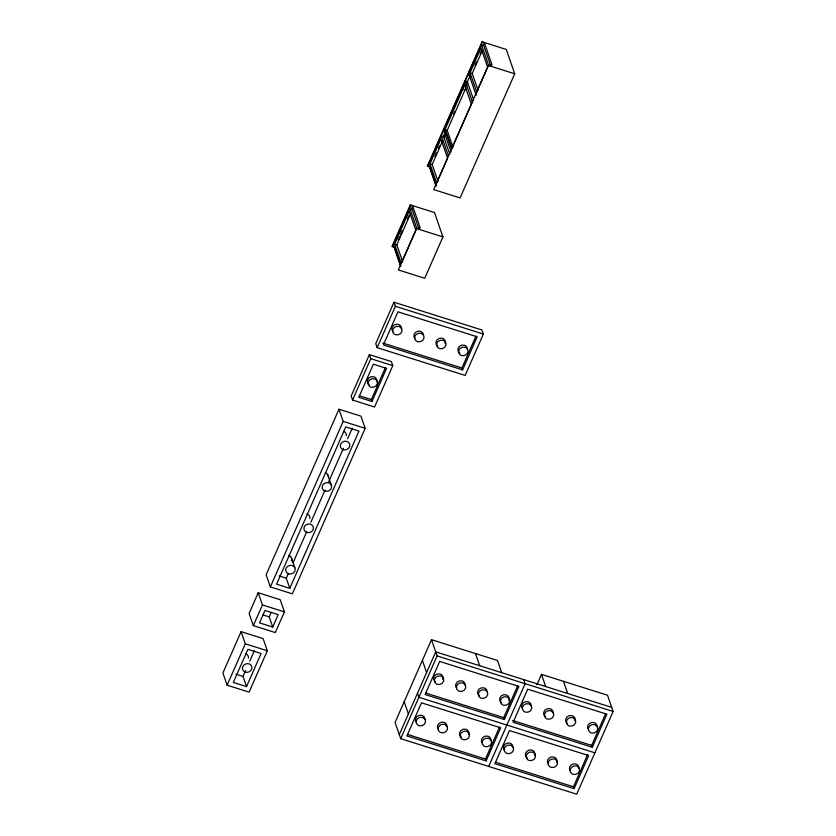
<?xml version="1.0" encoding="UTF-8"?>
<svg xmlns="http://www.w3.org/2000/svg" width="836" height="836" viewBox="0 0 836 836"><rect width="100%" height="100%" fill="white"/><g stroke="black" fill="none" stroke-linecap="round" stroke-linejoin="round"><path stroke-width="1.25" d="M410.298 204.904L412.681 206.105L420.236 227.925L416.537 228.562L398.323 269.944L424.73 278.273L442.934 236.891L434.501 212.543L410.298 204.904L392.094 246.286L394.467 247.487L400.768 265.67M436.12 185.32L429.829 167.137L427.447 165.936L482.079 41.8L506.271 49.439L514.704 73.787L460.082 197.923L433.685 189.594L488.308 65.459L492.007 64.821L484.452 43.002L482.079 41.8M392.272 246.787L410.476 205.416M427.624 166.448L482.247 42.312M418.909 228.813L411.939 208.686L409.745 207.986L393.359 245.23L400.737 266.538M449.799 154.336L443.655 136.613L441.46 135.913L428.711 164.88L436.089 186.188M451.116 152.058L443.728 130.75L465.359 81.604L467.554 82.304L466.007 85.815M490.68 65.699L483.72 45.583L481.515 44.883L468.766 73.85L476.144 95.158M394.613 244.175L409.18 211.069L415.858 230.349L401.29 263.455L394.613 244.175L396.818 244.875L402.659 261.741M429.976 163.825L440.896 139.006L447.573 158.286L436.653 183.105L429.976 163.825L432.17 164.525L438.012 181.391M451.67 148.975L444.992 129.695L464.68 84.948L466.885 85.648M469.121 74.864L480.961 47.965L487.628 67.246L475.799 94.144M411.113 209.658L412.681 206.105M443.185 136.77L445.243 132.098M473.698 100.027L467.376 81.792L470.302 75.146M483.396 45.384L484.452 43.002M398.114 240.11L399.65 236.619M400.674 234.289L402.21 230.799M407.331 219.157L408.867 215.667M434.992 156.311L436.517 152.831M438.555 148.202L439.579 145.882M453.655 113.895L454.68 111.554M475.047 65.271L476.583 61.801M480.146 53.692L481.672 50.212M396.818 244.875L410.34 214.131M432.17 164.525L442.578 140.876M444.01 137.626L445.369 134.523M453.039 147.251L447.197 130.385L465.913 87.843M478.077 90.361L472.235 73.484L482.111 51.027M452.13 147.941L471.358 104.228L464.68 84.948M241.102 631.64L222.888 673.022L227.11 685.196L249.107 692.135L267.321 650.763L263.1 638.579L241.102 631.64L245.314 643.814L227.11 685.196M258.209 592.766L249.107 613.457L253.318 625.631L275.316 632.57L284.428 611.889L280.206 599.705L258.209 592.766L262.42 604.94L253.318 625.631M338.977 409.222L266.141 574.74L270.362 586.914L292.36 593.853L365.196 428.335L360.974 416.161L338.977 409.222L343.188 421.396L270.362 586.914M369.387 354.631L351.172 396.003L352.583 400.068L374.58 407.007L392.784 365.625L391.384 361.57L369.387 354.631L370.787 358.686L352.583 400.068M393.975 302.224L375.761 343.606L377.172 347.661L465.161 375.427L483.375 334.055L481.964 329.99L393.975 302.224L395.376 306.289L377.172 347.661M246.526 686.617L261.093 653.512L247.895 649.342L233.328 682.448L246.526 686.617L243.015 676.47L245.617 670.556M249.776 661.098L254.457 650.46M272.745 627.052L278.2 614.638L265.002 610.468L259.536 622.883L272.745 627.052L269.223 616.895L271.209 612.391M289.779 588.325L358.968 431.083L345.77 426.924L276.58 584.165L289.779 588.325L286.267 578.178L288.357 573.412M293.081 562.691L306.707 531.727M310.898 522.197L325.058 490.032M328.726 481.693L343.397 448.336M347.598 438.806L352.311 428.084M371.999 401.479L386.566 368.373L373.368 364.214L358.801 397.319L371.999 401.479L371.341 399.587L385.396 367.662M462.59 369.899L477.157 336.803L397.957 311.807L383.39 344.913L462.59 369.899L461.932 368.007L475.977 336.093M501.704 672.677L497.493 660.503L431.491 639.676L395.073 722.429L400.695 738.669L576.694 794.2L613.112 711.446L607.49 695.207L541.488 674.38L536.931 684.726M399.294 734.614L435.702 651.85L611.701 707.381M400.695 738.669L437.113 655.915L431.491 639.676M486.113 760.906L500.68 727.801L421.48 702.815L406.913 735.92L486.113 760.906L485.455 759.015L499.51 727.09M504.327 719.524L518.895 686.429L439.694 661.433L425.127 694.538L504.327 719.524L503.669 717.633L517.714 685.719M488.694 766.434L525.112 683.681L523.702 679.616M574.113 788.672L588.68 755.566L509.479 730.58L494.912 763.686L574.113 788.672L573.454 786.78L587.499 754.856M592.316 747.29L606.884 714.195L527.694 689.198L513.126 722.304L592.316 747.29L591.669 745.398L605.713 713.484M488.308 65.459L514.704 73.787M472.235 73.484L470.031 72.795L476.708 92.075M467.376 81.792L465.004 80.59M462.747 89.347L464.952 90.037M444.992 129.695L447.197 130.385M443.728 130.75L445.933 131.44M427.447 165.936L429.871 166.698M416.537 228.562L442.934 236.891M395.376 306.289L483.375 334.055M382.731 343.021L461.932 368.007M370.787 358.686L392.784 365.625M359.344 395.804L371.341 399.587M343.188 421.396L365.196 428.335M279.067 575.91L286.267 578.178M437.113 655.915L613.112 711.446M262.42 604.94L284.428 611.889M263.225 615.003L269.223 616.895M425.712 693.034L503.669 717.633M512.468 720.413L591.669 745.398M594.898 752.818L418.909 697.287L417.498 693.232M245.314 643.814L267.321 650.763M235.815 674.192L243.015 676.47M407.498 734.416L485.455 759.015M495.497 762.181L573.454 786.78M481.515 44.883L488.893 66.19M465.359 81.604L472.737 102.922M446.288 132.454L451.659 147.972M441.46 135.913L448.43 156.039M409.745 207.986L416.715 228.113M563.485 681.319L567.707 693.504M541.488 674.38L545.709 686.555M475.485 653.553L479.707 665.738M422.389 660.367L426.6 672.541M327.764 474.848L331.275 484.995M404.175 701.738L408.396 713.923M291.346 557.602L294.857 567.748M556.588 762.495A4.817 4.305 -19.1 0 0 554.947 757.51L553.85 757.04A4.817 4.305 -19.1 0 0 548.437 764.177M446.884 726.662A4.817 4.305 -19.1 0 0 444.951 722.806L443.853 722.325A4.817 4.305 -19.1 0 0 438.44 729.473M553.087 713.045A4.817 4.305 -19.1 0 0 551.154 709.189L550.057 708.719A4.817 4.305 -19.1 0 0 545.542 716.577M574.792 721.113A4.817 4.305 -19.1 0 0 573.151 716.128L572.064 715.658A4.817 4.305 -19.1 0 0 567.55 723.527M442.798 679.459A4.817 4.305 -19.1 0 0 441.157 674.485L440.06 674.004A4.817 4.305 -19.1 0 0 433.999 680.222M435.546 681.873A4.817 4.305 -19.1 0 1 434.647 681.152M487.085 692.218A4.817 4.305 -19.1 0 0 485.152 688.362L484.065 687.892A4.817 4.305 -19.1 0 0 479.55 695.761M508.79 700.286A4.817 4.305 -19.1 0 0 507.159 695.301L506.062 694.831A4.817 4.305 -19.1 0 0 501.548 702.7M465.088 685.28A4.817 4.305 -19.1 0 0 463.154 681.424L462.068 680.953A4.817 4.305 -19.1 0 0 456.644 688.091M468.588 734.729A4.817 4.305 -19.1 0 0 466.948 729.744L465.851 729.274A4.817 4.305 -19.1 0 0 461.336 737.133M490.878 740.539A4.817 4.305 -19.1 0 0 488.945 736.683L487.858 736.213A4.817 4.305 -19.1 0 0 482.435 743.35M424.876 719.723A4.817 4.305 -19.1 0 0 422.943 715.856L421.856 715.386A4.817 4.305 -19.1 0 0 416.443 722.523M534.58 755.545A4.817 4.305 -19.1 0 0 532.95 750.571L531.853 750.091A4.817 4.305 -19.1 0 0 527.338 757.959M531.09 706.106A4.817 4.305 -19.1 0 0 529.157 702.25L528.059 701.77A4.817 4.305 -19.1 0 0 522.646 708.918M597.082 726.933A4.817 4.305 -19.1 0 0 595.148 723.077L594.062 722.597A4.817 4.305 -19.1 0 0 588.648 729.734M578.878 768.305A4.817 4.305 -19.1 0 0 576.944 764.449L575.847 763.979A4.817 4.305 -19.1 0 0 570.434 771.116M512.876 747.488A4.817 4.305 -19.1 0 0 510.942 743.622L509.855 743.152A4.817 4.305 -19.1 0 0 504.442 750.289M414.907 338.465A4.817 4.305 -19.1 0 1 420.33 331.328L421.417 331.798A4.817 4.305 -19.1 0 1 423.319 334.525M445.055 343.721A4.817 4.305 -19.1 0 0 443.414 338.737L442.328 338.266A4.817 4.305 -19.1 0 0 437.813 346.135M467.345 349.542A4.817 4.305 -19.1 0 0 465.422 345.686L464.325 345.205A4.817 4.305 -19.1 0 0 459.81 353.074M401.353 328.715A4.817 4.305 -19.1 0 0 399.42 324.859L398.333 324.378A4.817 4.305 -19.1 0 0 392.91 331.526M376.764 381.111A4.817 4.305 -19.1 0 0 374.831 377.255L373.744 376.785A4.817 4.305 -19.1 0 0 369.219 384.654M343.397 431.271A4.817 4.305 -19.1 0 1 346.292 435.681M325.183 472.653A4.817 4.305 -19.1 0 1 328.088 475.924M288.765 555.407A4.817 4.305 -19.1 0 1 291.346 560.935M306.979 514.025A4.817 4.305 -19.1 0 1 309.874 518.435M245.523 653.689A4.817 4.305 -19.1 0 1 248.417 658.099M466.122 347.713L465.025 347.233A4.817 4.305 -19.1 0 0 460.511 355.101L461.608 355.582A4.817 4.305 -19.1 0 0 466.122 347.713M444.125 340.764L443.028 340.294A4.817 4.305 -19.1 0 0 438.513 348.163L439.611 348.633A4.817 4.305 -19.1 0 0 444.125 340.764M422.117 333.825L421.03 333.355A4.817 4.305 -19.1 0 0 416.516 341.224L417.603 341.694A4.817 4.305 -19.1 0 0 422.117 333.825M400.12 326.886L399.033 326.416A4.817 4.305 -19.1 0 0 394.519 334.275L395.606 334.755A4.817 4.305 -19.1 0 0 400.12 326.886M375.531 379.283L374.444 378.812A4.817 4.305 -19.1 0 0 369.93 386.681L371.017 387.152A4.817 4.305 -19.1 0 0 375.531 379.283M595.859 725.105L594.762 724.624A4.817 4.305 -19.1 0 0 590.247 732.493L591.345 732.973A4.817 4.305 -19.1 0 0 595.859 725.105M573.851 718.155L572.764 717.685A4.817 4.305 -19.1 0 0 568.25 725.554L569.337 726.024A4.817 4.305 -19.1 0 0 573.851 718.155M551.854 711.217L550.767 710.746A4.817 4.305 -19.1 0 0 546.253 718.615L547.34 719.085A4.817 4.305 -19.1 0 0 551.854 711.217M529.857 704.278L528.77 703.808A4.817 4.305 -19.1 0 0 524.245 711.666L525.342 712.147A4.817 4.305 -19.1 0 0 529.857 704.278M507.86 697.339L506.762 696.858A4.817 4.305 -19.1 0 0 502.248 704.727L503.345 705.208A4.817 4.305 -19.1 0 0 507.86 697.339M485.862 690.39L484.765 689.919A4.817 4.305 -19.1 0 0 480.251 697.788L481.348 698.259A4.817 4.305 -19.1 0 0 485.862 690.39M463.855 683.451L462.768 682.981A4.817 4.305 -19.1 0 0 458.253 690.849L459.34 691.32A4.817 4.305 -19.1 0 0 463.855 683.451M441.857 676.512L440.771 676.042A4.817 4.305 -19.1 0 0 436.256 683.9L437.343 684.381A4.817 4.305 -19.1 0 0 441.857 676.512M577.645 766.476L576.558 766.006A4.817 4.305 -19.1 0 0 572.043 773.875L573.13 774.345A4.817 4.305 -19.1 0 0 577.645 766.476M555.647 759.537L554.55 759.067A4.817 4.305 -19.1 0 0 550.036 766.936L551.133 767.406A4.817 4.305 -19.1 0 0 555.647 759.537M533.65 752.599L532.553 752.118A4.817 4.305 -19.1 0 0 528.038 759.987L529.136 760.467A4.817 4.305 -19.1 0 0 533.65 752.599M511.653 745.66L510.556 745.179A4.817 4.305 -19.1 0 0 506.041 753.048L507.128 753.529A4.817 4.305 -19.1 0 0 511.653 745.66M489.645 738.71L488.558 738.24A4.817 4.305 -19.1 0 0 484.044 746.109L485.131 746.579A4.817 4.305 -19.1 0 0 489.645 738.71M467.648 731.772L466.561 731.301A4.817 4.305 -19.1 0 0 462.047 739.17L463.134 739.641A4.817 4.305 -19.1 0 0 467.648 731.772M445.651 724.833L444.553 724.352A4.817 4.305 -19.1 0 0 440.039 732.221L441.136 732.702A4.817 4.305 -19.1 0 0 445.651 724.833M423.653 717.894L422.556 717.413A4.817 4.305 -19.1 0 0 418.042 725.282L419.139 725.752A4.817 4.305 -19.1 0 0 423.653 717.894M343.272 449.695A4.817 4.305 -19.1 0 0 349.814 444.689A4.817 4.305 -19.1 0 0 342.185 442.286A4.817 4.305 -19.1 0 0 343.272 449.695M325.058 491.077A4.817 4.305 -19.1 0 0 331.599 486.071A4.817 4.305 -19.1 0 0 323.981 483.668A4.817 4.305 -19.1 0 0 325.058 491.077M288.639 573.83A4.817 4.305 -19.1 0 0 295.181 568.825A4.817 4.305 -19.1 0 0 287.563 566.421A4.817 4.305 -19.1 0 0 288.639 573.83M306.854 532.448A4.817 4.305 -19.1 0 0 313.395 527.443A4.817 4.305 -19.1 0 0 305.767 525.039A4.817 4.305 -19.1 0 0 306.854 532.448M245.387 672.113A4.817 4.305 -19.1 0 0 251.929 667.107A4.817 4.305 -19.1 0 0 244.311 664.704A4.817 4.305 -19.1 0 0 245.387 672.113"/></g></svg>
